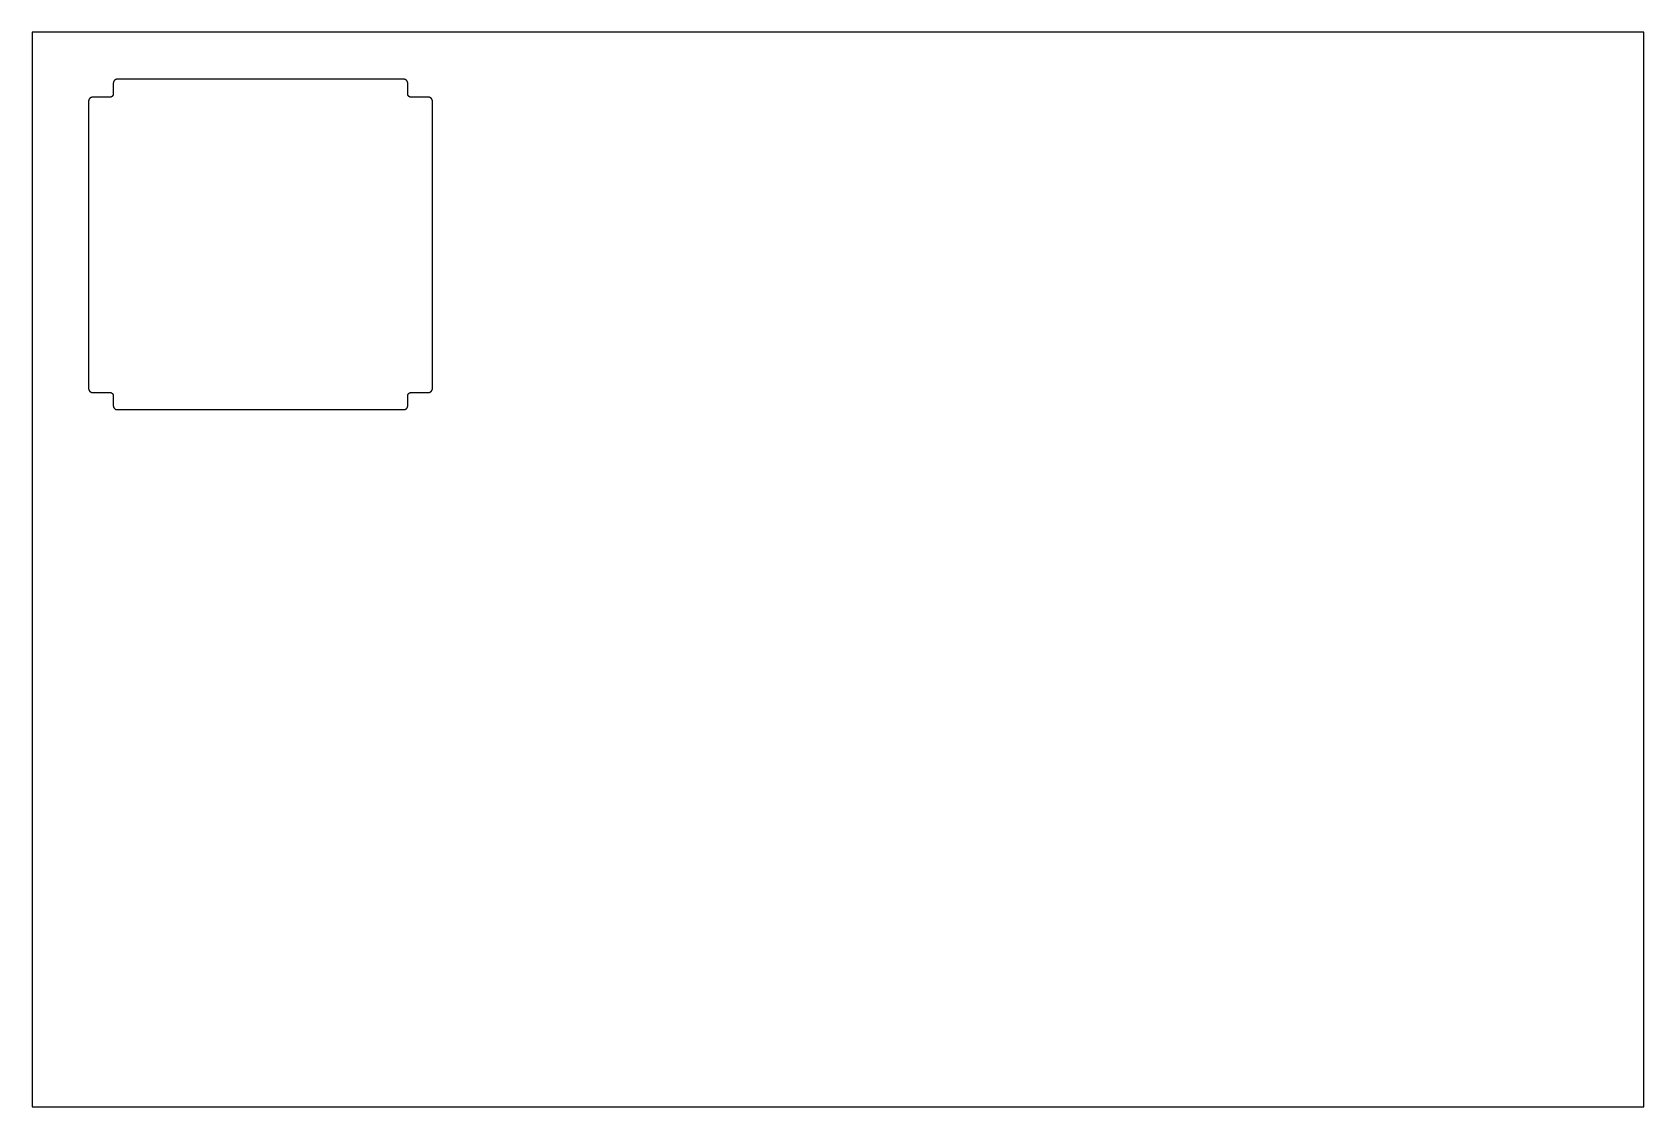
# Model space of a CAD drawing. Extents: x 124 to 724, y 1659 to 2059.
import ezdxf

# ---------------------------------------------------------------- set-up
doc = ezdxf.new("R2010")
doc.units = 0
doc.layers.add('2D$MOD_SUP', color=7, linetype='CONTINUOUS')
doc.layers.add('DEFAULT', color=7, linetype='CONTINUOUS')

msp = doc.modelspace()

# ---------------------------------------------------------------- linework, layer by layer
at = {"layer": '2D$MOD_SUP'}
msp.add_lwpolyline([(152.94, 1924.89), (152.97, 1924.89), (153, 1924.89), (153.02, 1924.88), (153.05, 1924.88), (153.08, 1924.88), (153.11, 1924.88), (153.14, 1924.87), (153.17, 1924.87), (153.2, 1924.86), (153.23, 1924.85), (153.25, 1924.85), (153.28, 1924.84), (153.31, 1924.83), (153.34, 1924.82), (153.37, 1924.81), (153.4, 1924.8), (153.43, 1924.79), (153.46, 1924.77), (153.49, 1924.76), (153.51, 1924.75), (153.54, 1924.73), (153.57, 1924.72), (153.6, 1924.7), (153.62, 1924.68), (153.65, 1924.67), (153.68, 1924.65), (153.7, 1924.63), (153.73, 1924.61), (153.75, 1924.59), (153.78, 1924.57), (153.8, 1924.54), (153.82, 1924.52), (153.85, 1924.5), (153.87, 1924.47), (153.89, 1924.45), (153.91, 1924.42), (153.93, 1924.4), (153.95, 1924.37), (153.97, 1924.35), (153.99, 1924.32), (154, 1924.29), (154.02, 1924.27), (154.03, 1924.24), (154.05, 1924.21), (154.06, 1924.18), (154.08, 1924.15), (154.09, 1924.13), (154.1, 1924.1), (154.11, 1924.07), (154.12, 1924.04), (154.13, 1924.01), (154.14, 1923.98), (154.15, 1923.95), (154.16, 1923.92), (154.16, 1923.89), (154.17, 1923.86), (154.17, 1923.84), (154.18, 1923.81), (154.18, 1923.78), (154.18, 1923.75), (154.19, 1923.72), (154.19, 1923.69), (154.19, 1923.66), (154.19, 1923.64), (154.19, 1920), (154.19, 1919.95), (154.19, 1919.9), (154.2, 1919.85), (154.2, 1919.8), (154.21, 1919.75), (154.22, 1919.69), (154.23, 1919.64), (154.25, 1919.6), (154.26, 1919.55), (154.28, 1919.5), (154.29, 1919.45), (154.31, 1919.4), (154.33, 1919.36), (154.36, 1919.31), (154.38, 1919.26), (154.41, 1919.22), (154.44, 1919.18), (154.46, 1919.13), (154.49, 1919.09), (154.53, 1919.05), (154.56, 1919.01), (154.59, 1918.98), (154.63, 1918.94), (154.67, 1918.9), (154.7, 1918.87), (154.74, 1918.84), (154.78, 1918.8), (154.82, 1918.77), (154.87, 1918.75), (154.91, 1918.72), (154.95, 1918.69), (155, 1918.67), (155.05, 1918.65), (155.09, 1918.62), (155.14, 1918.6), (155.19, 1918.59), (155.24, 1918.57), (155.28, 1918.56), (155.33, 1918.54), (155.38, 1918.53), (155.43, 1918.52), (155.49, 1918.51), (155.54, 1918.51), (155.59, 1918.5), (155.64, 1918.5), (155.69, 1918.5), (262.31, 1918.5), (262.36, 1918.5), (262.41, 1918.5), (262.46, 1918.51), (262.52, 1918.51), (262.57, 1918.52), (262.62, 1918.53), (262.67, 1918.54), (262.72, 1918.56), (262.76, 1918.57), (262.81, 1918.59), (262.86, 1918.6), (262.91, 1918.62), (262.96, 1918.65), (263, 1918.67), (263.05, 1918.69), (263.09, 1918.72), (263.13, 1918.75), (263.18, 1918.77), (263.22, 1918.8), (263.26, 1918.84), (263.3, 1918.87), (263.33, 1918.9), (263.37, 1918.94), (263.41, 1918.98), (263.44, 1919.01), (263.47, 1919.05), (263.51, 1919.09), (263.54, 1919.13), (263.57, 1919.18), (263.59, 1919.22), (263.62, 1919.26), (263.64, 1919.31), (263.67, 1919.36), (263.69, 1919.4), (263.71, 1919.45), (263.72, 1919.5), (263.74, 1919.55), (263.76, 1919.6), (263.77, 1919.64), (263.78, 1919.69), (263.79, 1919.75), (263.8, 1919.8), (263.8, 1919.85), (263.81, 1919.9), (263.81, 1919.95), (263.81, 1920), (263.81, 1923.64), (263.81, 1923.66), (263.81, 1923.69), (263.81, 1923.72), (263.82, 1923.75), (263.82, 1923.78), (263.82, 1923.81), (263.83, 1923.84), (263.83, 1923.86), (263.84, 1923.89), (263.84, 1923.92), (263.85, 1923.95), (263.86, 1923.98), (263.87, 1924.01), (263.88, 1924.04), (263.89, 1924.07), (263.9, 1924.1), (263.91, 1924.13), (263.92, 1924.15), (263.94, 1924.18), (263.95, 1924.21), (263.97, 1924.24), (263.98, 1924.27), (264, 1924.29), (264.01, 1924.32), (264.03, 1924.35), (264.05, 1924.37), (264.07, 1924.4), (264.09, 1924.42), (264.11, 1924.45), (264.13, 1924.47), (264.15, 1924.5), (264.18, 1924.52), (264.2, 1924.54), (264.22, 1924.57), (264.25, 1924.59), (264.27, 1924.61), (264.3, 1924.63), (264.32, 1924.65), (264.35, 1924.67), (264.38, 1924.68), (264.4, 1924.7), (264.43, 1924.72), (264.46, 1924.73), (264.49, 1924.75), (264.51, 1924.76), (264.54, 1924.77), (264.57, 1924.79), (264.6, 1924.8), (264.63, 1924.81), (264.66, 1924.82), (264.69, 1924.83), (264.72, 1924.84), (264.75, 1924.85), (264.78, 1924.85), (264.8, 1924.86), (264.83, 1924.87), (264.86, 1924.87), (264.89, 1924.88), (264.92, 1924.88), (264.95, 1924.88), (264.98, 1924.88), (265.01, 1924.89), (265.03, 1924.89), (265.06, 1924.89), (271.5, 1924.89), (271.55, 1924.89), (271.6, 1924.89), (271.65, 1924.89), (271.7, 1924.9), (271.75, 1924.91), (271.81, 1924.92), (271.86, 1924.93), (271.9, 1924.94), (271.95, 1924.96), (272, 1924.97), (272.05, 1924.99), (272.1, 1925.01), (272.14, 1925.03), (272.19, 1925.05), (272.24, 1925.08), (272.28, 1925.11), (272.32, 1925.13), (272.37, 1925.16), (272.41, 1925.19), (272.45, 1925.22), (272.49, 1925.26), (272.52, 1925.29), (272.56, 1925.33), (272.6, 1925.36), (272.63, 1925.4), (272.66, 1925.44), (272.7, 1925.48), (272.73, 1925.52), (272.75, 1925.56), (272.78, 1925.61), (272.81, 1925.65), (272.83, 1925.7), (272.85, 1925.74), (272.88, 1925.79), (272.9, 1925.84), (272.91, 1925.88), (272.93, 1925.93), (272.94, 1925.98), (272.96, 1926.03), (272.97, 1926.08), (272.98, 1926.13), (272.99, 1926.18), (272.99, 1926.23), (273, 1926.28), (273, 1926.34), (273, 1926.39), (273, 2033.31), (273, 2033.36), (273, 2033.41), (272.99, 2033.46), (272.99, 2033.51), (272.98, 2033.57), (272.97, 2033.62), (272.96, 2033.67), (272.94, 2033.72), (272.93, 2033.76), (272.91, 2033.81), (272.9, 2033.86), (272.88, 2033.91), (272.85, 2033.95), (272.83, 2034), (272.81, 2034.05), (272.78, 2034.09), (272.75, 2034.13), (272.73, 2034.18), (272.7, 2034.22), (272.66, 2034.26), (272.63, 2034.3), (272.6, 2034.33), (272.56, 2034.37), (272.52, 2034.41), (272.49, 2034.44), (272.45, 2034.47), (272.41, 2034.51), (272.37, 2034.54), (272.32, 2034.56), (272.28, 2034.59), (272.24, 2034.62), (272.19, 2034.64), (272.14, 2034.67), (272.1, 2034.69), (272.05, 2034.71), (272, 2034.72), (271.95, 2034.74), (271.9, 2034.76), (271.86, 2034.77), (271.81, 2034.78), (271.75, 2034.79), (271.7, 2034.8), (271.65, 2034.8), (271.6, 2034.81), (271.55, 2034.81), (271.5, 2034.81), (265.06, 2034.81), (265.03, 2034.81), (265.01, 2034.81), (264.98, 2034.81), (264.95, 2034.82), (264.92, 2034.82), (264.89, 2034.82), (264.86, 2034.83), (264.83, 2034.83), (264.8, 2034.84), (264.78, 2034.84), (264.75, 2034.85), (264.72, 2034.86), (264.69, 2034.87), (264.66, 2034.88), (264.63, 2034.89), (264.6, 2034.9), (264.57, 2034.91), (264.54, 2034.92), (264.51, 2034.94), (264.49, 2034.95), (264.46, 2034.97), (264.43, 2034.98), (264.4, 2035), (264.38, 2035.01), (264.35, 2035.03), (264.32, 2035.05), (264.3, 2035.07), (264.27, 2035.09), (264.25, 2035.11), (264.22, 2035.13), (264.2, 2035.15), (264.18, 2035.18), (264.15, 2035.2), (264.13, 2035.22), (264.11, 2035.25), (264.09, 2035.27), (264.07, 2035.3), (264.05, 2035.32), (264.03, 2035.35), (264.01, 2035.38), (264, 2035.4), (263.98, 2035.43), (263.97, 2035.46), (263.95, 2035.49), (263.94, 2035.51), (263.92, 2035.54), (263.91, 2035.57), (263.9, 2035.6), (263.89, 2035.63), (263.88, 2035.66), (263.87, 2035.69), (263.86, 2035.72), (263.85, 2035.75), (263.84, 2035.78), (263.84, 2035.8), (263.83, 2035.83), (263.83, 2035.86), (263.82, 2035.89), (263.82, 2035.92), (263.82, 2035.95), (263.81, 2035.98), (263.81, 2036), (263.81, 2036.03), (263.81, 2036.06), (263.81, 2040), (263.81, 2040.05), (263.81, 2040.1), (263.8, 2040.16), (263.8, 2040.21), (263.79, 2040.26), (263.78, 2040.31), (263.77, 2040.36), (263.75, 2040.41), (263.74, 2040.46), (263.72, 2040.51), (263.7, 2040.56), (263.68, 2040.61), (263.66, 2040.66), (263.64, 2040.7), (263.61, 2040.75), (263.58, 2040.79), (263.55, 2040.84), (263.52, 2040.88), (263.49, 2040.92), (263.46, 2040.96), (263.43, 2041), (263.39, 2041.04), (263.35, 2041.08), (263.31, 2041.11), (263.27, 2041.15), (263.23, 2041.18), (263.19, 2041.21), (263.15, 2041.24), (263.11, 2041.27), (263.06, 2041.3), (263.01, 2041.32), (262.97, 2041.35), (262.92, 2041.37), (262.87, 2041.39), (262.82, 2041.41), (262.77, 2041.43), (262.72, 2041.44), (262.67, 2041.46), (262.62, 2041.47), (262.57, 2041.48), (262.52, 2041.49), (262.47, 2041.49), (262.42, 2041.5), (262.36, 2041.5), (262.31, 2041.5), (155.69, 2041.5), (155.64, 2041.5), (155.59, 2041.5), (155.54, 2041.49), (155.49, 2041.49), (155.43, 2041.48), (155.38, 2041.47), (155.33, 2041.46), (155.28, 2041.44), (155.24, 2041.43), (155.19, 2041.41), (155.14, 2041.4), (155.09, 2041.38), (155.05, 2041.35), (155, 2041.33), (154.95, 2041.31), (154.91, 2041.28), (154.87, 2041.25), (154.82, 2041.23), (154.78, 2041.2), (154.74, 2041.16), (154.7, 2041.13), (154.67, 2041.1), (154.63, 2041.06), (154.59, 2041.02), (154.56, 2040.99), (154.53, 2040.95), (154.49, 2040.91), (154.46, 2040.87), (154.44, 2040.82), (154.41, 2040.78), (154.38, 2040.74), (154.36, 2040.69), (154.33, 2040.64), (154.31, 2040.6), (154.29, 2040.55), (154.28, 2040.5), (154.26, 2040.45), (154.25, 2040.4), (154.23, 2040.36), (154.22, 2040.31), (154.21, 2040.25), (154.2, 2040.2), (154.2, 2040.15), (154.19, 2040.1), (154.19, 2040.05), (154.19, 2040), (154.19, 2036.06), (154.19, 2036.03), (154.19, 2036), (154.19, 2035.98), (154.18, 2035.95), (154.18, 2035.92), (154.18, 2035.89), (154.17, 2035.86), (154.17, 2035.83), (154.16, 2035.8), (154.16, 2035.78), (154.15, 2035.75), (154.14, 2035.72), (154.13, 2035.69), (154.12, 2035.66), (154.11, 2035.63), (154.1, 2035.6), (154.09, 2035.57), (154.08, 2035.54), (154.06, 2035.51), (154.05, 2035.49), (154.03, 2035.46), (154.02, 2035.43), (154, 2035.4), (153.99, 2035.38), (153.97, 2035.35), (153.95, 2035.32), (153.93, 2035.3), (153.91, 2035.27), (153.89, 2035.25), (153.87, 2035.22), (153.85, 2035.2), (153.82, 2035.18), (153.8, 2035.15), (153.78, 2035.13), (153.75, 2035.11), (153.73, 2035.09), (153.7, 2035.07), (153.68, 2035.05), (153.65, 2035.03), (153.62, 2035.01), (153.6, 2035), (153.57, 2034.98), (153.54, 2034.97), (153.51, 2034.95), (153.49, 2034.94), (153.46, 2034.92), (153.43, 2034.91), (153.4, 2034.9), (153.37, 2034.89), (153.34, 2034.88), (153.31, 2034.87), (153.28, 2034.86), (153.25, 2034.85), (153.23, 2034.84), (153.2, 2034.84), (153.17, 2034.83), (153.14, 2034.83), (153.11, 2034.82), (153.08, 2034.82), (153.05, 2034.82), (153.02, 2034.81), (153, 2034.81), (152.97, 2034.81), (152.94, 2034.81), (146.5, 2034.81), (146.45, 2034.81), (146.4, 2034.81), (146.35, 2034.8), (146.3, 2034.8), (146.25, 2034.79), (146.19, 2034.78), (146.14, 2034.77), (146.1, 2034.76), (146.05, 2034.74), (146, 2034.72), (145.95, 2034.71), (145.9, 2034.69), (145.86, 2034.67), (145.81, 2034.64), (145.76, 2034.62), (145.72, 2034.59), (145.68, 2034.56), (145.63, 2034.54), (145.59, 2034.51), (145.55, 2034.47), (145.51, 2034.44), (145.48, 2034.41), (145.44, 2034.37), (145.4, 2034.33), (145.37, 2034.3), (145.34, 2034.26), (145.3, 2034.22), (145.27, 2034.18), (145.25, 2034.13), (145.22, 2034.09), (145.19, 2034.05), (145.17, 2034), (145.15, 2033.95), (145.12, 2033.91), (145.1, 2033.86), (145.09, 2033.81), (145.07, 2033.76), (145.06, 2033.72), (145.04, 2033.67), (145.03, 2033.62), (145.02, 2033.57), (145.01, 2033.51), (145.01, 2033.46), (145, 2033.41), (145, 2033.36), (145, 2033.31), (145, 1926.39), (145, 1926.34), (145, 1926.28), (145.01, 1926.23), (145.01, 1926.18), (145.02, 1926.13), (145.03, 1926.08), (145.04, 1926.03), (145.06, 1925.98), (145.07, 1925.93), (145.09, 1925.88), (145.1, 1925.84), (145.12, 1925.79), (145.15, 1925.74), (145.17, 1925.7), (145.19, 1925.65), (145.22, 1925.61), (145.25, 1925.56), (145.27, 1925.52), (145.3, 1925.48), (145.34, 1925.44), (145.37, 1925.4), (145.4, 1925.36), (145.44, 1925.33), (145.48, 1925.29), (145.51, 1925.26), (145.55, 1925.22), (145.59, 1925.19), (145.63, 1925.16), (145.68, 1925.13), (145.72, 1925.11), (145.76, 1925.08), (145.81, 1925.05), (145.86, 1925.03), (145.9, 1925.01), (145.95, 1924.99), (146, 1924.97), (146.05, 1924.96), (146.1, 1924.94), (146.14, 1924.93), (146.19, 1924.92), (146.25, 1924.91), (146.3, 1924.9), (146.35, 1924.89), (146.4, 1924.89), (146.45, 1924.89), (146.5, 1924.89)], close=True, dxfattribs=at)
at = {"layer": 'DEFAULT'}
for p, q in [((724, 2059), (124, 2059)), ((124, 2059), (124, 1659)), ((724, 1659), (724, 2059)), ((124, 1659), (724, 1659))]:
    msp.add_line(p, q, dxfattribs=at)

doc.saveas('drawing.dxf')
